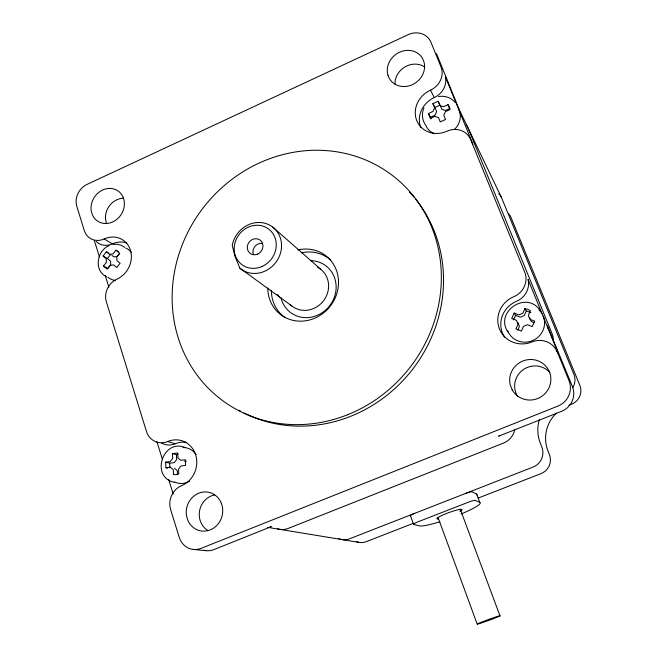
<?xml version="1.0" encoding="UTF-8"?>
<svg xmlns="http://www.w3.org/2000/svg" width="657" height="657" viewBox="0 0 657 657"><rect width="100%" height="100%" fill="white"/><g stroke="black" fill="none" stroke-linecap="round" stroke-linejoin="round"><path stroke-width="0.99" d="M167.56 468.162L165.934 467.759L165.638 462.15L170.188 461.592L172.668 458.463L172.405 453.609L176.421 454.71L176.676 459.539L174.22 462.635L169.703 463.185L169.835 467.85M513.495 319.803L515.614 315.36L514.152 313.052L511.737 318.481L516.476 320.361L518.003 324.172L515.909 328.886L521.395 331.079L523.489 326.348L527.448 324.714L532.227 326.611L534.642 321.15L529.871 319.261L528.327 315.45L530.421 310.728L527.826 309.291L524.927 308.576L522.832 313.282L518.89 314.925L514.152 313.052M423.954 107.929C421.474 113.538 422.024 120.264 425.736 125.208A18.412 16.704 -35.4 0 0 434.187 133.716M517.773 330.143L519.432 326.398L517.913 322.62M524.927 308.576L526.298 310.925L524.22 315.598L520.311 317.224L515.614 315.36M106.401 251.762L109.571 254.431L113.078 253.848L115.977 250.161L119.656 253.241L116.749 256.928L116.921 260.607L120.116 263.293L116.757 267.555L113.571 264.87L110.056 265.444L107.157 269.132L103.494 266.028L106.393 262.348L106.229 258.677L103.067 256.008L106.401 251.762L108.988 253.29M103.494 266.028L107.838 268.467L110.713 264.812L110.557 261.174L107.403 258.521L110.721 254.308M119.656 253.446L117.348 256.378L113.875 256.953L111.977 255.368M109.095 245.644C96.809 250.613 93.516 270.799 106.598 276.761M438.145 101.252L439.845 105.481L443.459 106.73L448.025 104.66L450.012 109.555L445.438 111.616L443.795 115.254L445.512 119.508L440.247 121.882L438.531 117.628L434.926 116.371L430.376 118.424L428.421 113.53L432.963 111.476L434.597 107.855L432.897 103.634L438.145 101.252L439.73 104.332M430.893 118.999L430.475 117.283L434.983 115.246L436.609 111.649L434.918 107.452L440.124 105.095L441.816 109.292L445.405 110.54L449.93 108.495L448.025 104.66M568.872 405.287L571.557 404.219A14.766 14.388 -16.3 0 0 579.852 385.347L510.982 217.377A14.224 13.304 -31.7 0 0 509.742 215.077M413.623 523.218L366.245 541.672A14.364 13.764 -80.3 0 1 356.513 541.664M478.189 498.072L541.072 473.59A14.692 14.602 -15.3 0 0 549.416 454.587L548.02 451.055A35.815 35.166 -2.7 0 1 556.372 413.105M172.405 453.609L177.661 452.952L177.924 457.822L180.708 460.311L185.282 459.752L185.594 465.386L181.012 465.936L178.532 469.073L178.794 473.96L176.175 474.65L173.514 474.592L173.259 469.706L170.483 467.209L165.934 467.759M176.421 454.71L178.146 454.258M184.666 461.362L186.489 461.14M438.531 96.546C444.534 95.495 450.981 97.441 454.94 102.18M113.168 244.388L117.307 244.256L121.225 245.266L124.649 247.352M193.289 549.441L206.208 550.673M267.555 527.341L359.116 542.395M526.298 310.925L530.889 312.592M165.638 462.15L169.703 463.185M185.496 447.663C162.829 437.825 149.977 477.319 174.335 482.32M167.675 441.512A23.964 21.878 -70.8 0 1 195.671 454.874A23.964 21.878 -70.8 0 1 181.529 485.704A18.642 17.082 -74 0 0 170.639 509.561L179.246 537.369A18.798 17.254 -76.3 0 0 201.157 548.34L557.834 406.116A19.833 19.34 -20.7 0 0 569.019 380.69L557.374 352.136A19.702 19.094 -25.1 0 0 531.965 341.952A25.393 24.358 -28.8 0 1 499.492 329.026A25.393 24.358 -28.8 0 1 513.741 296.742A19.373 18.388 -31.1 0 0 524.705 272.072L470.626 139.514A18.831 17.23 -34.9 0 0 446.99 131.186A24.293 22.001 -35.5 0 1 416.76 120.617A24.293 22.001 -35.5 0 1 430.458 90.173A18.544 16.614 -36 0 0 441.003 66.899L430.935 42.229A18.445 16.409 -36.3 0 0 408.096 34.698L87.077 184.379A17.254 15.021 -56.4 0 0 76.812 206.339L84.31 230.566A17.353 15.193 -57.3 0 0 104.184 238.951A22.749 20.071 -58.7 0 1 130.406 250.095A22.749 20.071 -58.7 0 1 116.806 279.241A17.649 15.686 -60.3 0 0 106.352 301.793L146.47 431.46A18.24 16.581 -67.9 0 0 167.675 441.512L175.271 443.762A23.619 21.607 -70.9 0 1 186.506 442.35M534.051 322.653L531.201 321.528L529.673 317.75M461.148 513.979A32.784 4.156 -20.1 0 0 479.799 502.416L475.249 500.396A6.11 0.797 -20.2 0 0 468.54 502.145L417.909 521.855A6.061 0.78 -19.9 0 0 413.655 524.376L419.429 525.879A32.784 4.156 -20.1 0 0 439.96 521.707M479.799 502.416L476.629 494.031L472.022 491.838A6.102 0.838 -20.3 0 0 465.312 493.547M103.067 256.008L107.403 258.521M115.977 250.161L118.523 251.697M104.184 238.951L112.314 243.895A22.428 19.841 -58.7 0 1 126.752 242.942M239.871 268.163L240.207 268.524A26.346 23.997 -52.6 0 0 277.927 259.195A26.346 23.997 -52.6 0 0 265.674 223.454A26.346 23.997 -52.6 0 0 232.25 245.283L234.861 256.082L239.871 268.163L291.716 305.883M272.869 227.182L320.715 269.28M174.516 468.219L177.275 470.691L177.48 474.576M539.454 309.39C524.787 290.394 493.793 313.241 508.444 332.672M277.229 294.426L279.652 297.021M428.421 113.53L430.475 117.283M541.894 313.611L543.24 316.124A19.234 18.47 -28.4 0 1 532.408 340.679A19.234 18.47 -28.4 0 1 507.705 330.816M432.897 103.634L434.918 107.452M430.458 90.173L434.285 97.548A23.931 21.722 -35.4 0 0 420.751 127.458M459.826 110.869L501.414 197.429M472.933 144.277L445.339 76.672A18.273 16.409 -35.9 0 1 434.285 97.548M541.885 313.266L528.056 279.389A19.078 18.133 -30.8 0 1 516.484 301.325A25.007 24.013 -28.4 0 0 504.576 337.172M543.035 316.083L558.401 353.729A19.398 18.815 -24.4 0 0 556.241 350.723M460.385 509.594L500.01 615.888A12.196 0.468 -20 0 1 481.893 622.803A12.196 0.468 -20 0 1 483.913 621.218A12.196 0.468 -20 0 1 500.01 615.888M438.022 517.437L477.187 624.076M476.629 494.031L477.015 495.107M410.42 515.679L413.499 524.212M94.321 240.437L99.478 257.018M105.243 275.546L108.881 287.249M156.933 441.742L162.361 459.177M168.685 479.511L173.202 494.039M466.174 124.945A17.567 16.023 -34.9 0 1 468.293 128.558L551.962 333.37A18.347 17.69 -26.4 0 1 553.227 340.195M572.781 387.655A15.53 15.103 -19.1 0 0 573.889 374.235L501.792 198.258A14.947 13.904 -32.6 0 0 500.494 195.852M340.203 539.134A15.103 14.413 -79 0 0 349.499 538.822L533.041 467.07A15.456 15.333 -25.2 0 0 541.836 447.08L540.366 443.368A37.671 36.973 -6.7 0 1 539.274 419.79M339.316 538.822A15.103 14.413 -79 0 1 338.445 538.436M277.435 528.795A17.78 16.704 -75.8 0 0 288.251 528.4L503.476 443.081A18.273 17.977 -40.8 0 0 514.718 429.941M498.729 193.774A14.947 13.904 -32.6 0 1 499.952 195.121M538.855 309.8A19.234 18.47 -28.4 0 1 541.926 313.537M182.884 447.483A18.166 16.622 -70.9 0 1 196.156 454.718M189.84 481.023A18.166 16.622 -70.9 0 1 174.557 481.967M125.799 248.083A17.254 15.267 -58.7 0 1 131.301 252.329M115.18 280.375A17.254 15.267 -58.7 0 1 107.912 277.229M458.414 108.545A18.412 16.704 -35.4 0 1 454.316 129.577M175.271 443.762A17.977 16.376 -68 0 1 161.622 443.081M436.059 53.472A17.977 16.055 -36.1 0 1 437.57 56.247L459.309 109.916A18.191 16.515 -35.3 0 0 458.726 109.005M204.04 550.279A18.306 16.86 -76.7 0 0 213.895 549.613L271.325 526.602A18.421 17.246 -75.3 0 1 270.208 526.84M297.892 249.923A37.088 34.328 -52.3 0 1 338.347 278.79A37.088 34.328 -52.3 0 1 305.045 320.887A37.088 34.328 -52.3 0 1 267.76 288.012M301.243 252.863A36.767 34.074 -52.3 0 1 330.775 260.18M285.171 317.733A36.767 34.074 -52.3 0 1 271.366 290.632M409.541 192.189A139.81 129.634 -52.2 0 1 413.976 197.166M415.799 199.383A139.81 129.634 -52.2 0 1 410.773 371.624A139.81 129.634 -52.2 0 1 243.993 412.957M240.634 411.2A139.81 129.634 -52.2 0 1 238.976 410.28M499.64 435.566A18.954 18.61 -42.4 0 1 498.573 436.207L561.538 411.339A19.291 18.839 -19.1 0 0 572.419 386.595L547.412 325.773A19.028 18.306 -27.7 0 1 547.856 328.139M112.314 243.895A17.115 15.021 -57.3 0 1 96.275 241.562M394.972 84.055A18.897 16.951 -36.8 0 1 405.197 66.792A18.897 16.951 -36.8 0 1 424.751 67.03M517.741 396.532A20.145 19.653 -25.4 0 1 514.866 383.023L515.104 381.75A20.145 19.653 -25.4 0 1 529.862 366.59A20.145 19.653 -25.4 0 1 549.966 372.585M208.055 530.61A19.209 17.739 -75.2 0 1 199.597 510.694L199.859 509.471A19.209 17.739 -75.2 0 1 214.724 494.918M106.582 223.462A17.796 15.645 -56.2 0 1 105.843 213.722L106.105 212.613A17.796 15.645 -56.2 0 1 123.097 198.233M310.416 260.648A29.278 27.151 -52.2 0 1 336.138 286.345A29.278 27.151 -52.2 0 1 311.829 317.06A29.278 27.151 -52.2 0 1 280.991 297.81M253.356 254.448A8.221 7.498 -52.6 0 1 262.168 243.287M317.536 267.243A23.348 21.64 -52.3 0 1 323.868 300.315A23.348 21.64 -52.3 0 1 290.312 304.634M410.576 515.852A6.044 0.821 -19.9 0 1 414.805 513.298M508.658 213.706A14.224 13.304 -31.7 0 1 509.224 214.371M438.252 519.038A13.411 1.7 -20.1 0 1 441.923 515.449A13.411 1.7 -20.1 0 1 458.159 509.75A13.411 1.7 -20.1 0 1 459.925 511.433M512.173 389.831L510.251 384.953A20.704 20.17 -26.8 0 1 534.355 359.814A20.704 20.17 -26.8 0 1 546.838 391.473A20.704 20.17 -26.8 0 1 512.173 389.831M123.229 197.535L122.793 196.55A18.24 15.957 -56.2 0 0 102.648 190.004A18.24 15.957 -56.2 0 0 91.266 211.094L92.563 215.258A18.24 15.957 -56.2 0 0 112.232 222.156A18.24 15.957 -56.2 0 0 124.288 201.83L124.132 200.714A18.24 15.957 -56.2 0 0 123.229 197.535M221.36 503.287L220.867 502.137A19.718 18.15 -74.8 0 0 198.677 493.226A19.718 18.15 -74.8 0 0 186.547 516.032L188.042 520.804A19.718 18.15 -74.8 0 0 211.956 529.09A19.718 18.15 -74.8 0 0 221.36 503.287M388.024 75.374L387.72 74.274A19.39 17.32 -37.1 0 1 411.134 50.622A19.39 17.32 -37.1 0 1 419.15 79.768A19.39 17.32 -37.1 0 1 388.024 75.374M347.586 414.731A141.009 130.603 -52.2 0 0 397.37 179.443A141.009 130.603 -52.2 0 0 175.238 268.155A141.009 130.603 -52.2 0 0 347.586 414.731M262.168 266.422A22.264 20.268 -52.6 0 0 268.935 229.268A22.264 20.268 -52.6 0 0 234.557 244.733A22.264 20.268 -52.6 0 0 262.168 266.422M257.708 254.095A8.327 7.58 -52.6 0 0 260.287 240.216A8.327 7.58 -52.6 0 0 247.418 245.948A8.327 7.58 -52.6 0 0 257.708 254.095"/></g></svg>
